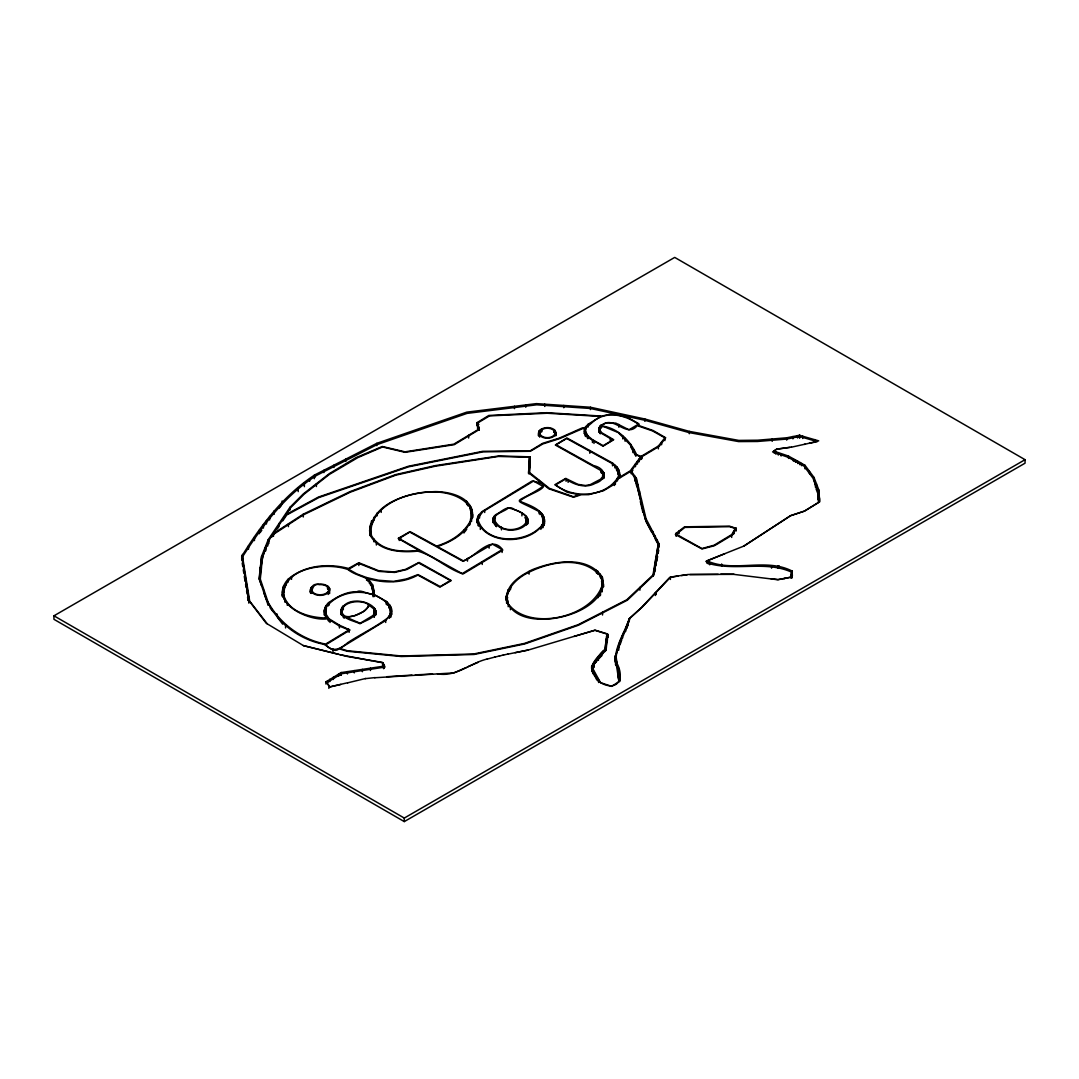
<?xml version="1.0" encoding="UTF-8"?>
<svg xmlns="http://www.w3.org/2000/svg" width="1079" height="1079" viewBox="0 0 1079 1079"><rect width="100%" height="100%" fill="white"/><g stroke="black" fill="none" stroke-linecap="round" stroke-linejoin="round"><path stroke-width="1.5" d="M477.997 519.795C485.145 543.573 522.991 543.614 538.961 528.386C545.394 524.286 544.356 514.629 537.989 511.014C510.327 496.327 514.643 505.525 543.007 486.386L533.539 481.045L482.785 511.729L478.469 517.475L477.997 523.774L478.348 515.668L481.841 511.702L532.095 481.032C560.594 485.901 527.698 493.278 519.727 501.209C529.654 505.39 548.011 510.799 544.018 525.473L544.275 521.562M599.789 432.018L600.477 425.612L606.546 422.752L615.839 423.13L628.963 429.806L638.417 424.168C626.049 415.55 609.028 410.762 595.5 419.785M372.983 590.024C373.145 593.733 373.523 598.67 372.983 592.83C373.577 587.151 370.232 582.363 366.482 578.452C360.305 575.525 353.305 573.907 347.883 569.51C326.95 561.903 279.677 566.907 284.06 598.858L284.06 596.053M373.213 591.184C373.563 598.427 361.263 588.568 357.095 591.71C346.669 591.467 337.322 596.633 329.041 602.433C324.725 605.589 322.661 612.049 326.087 616.595C328.083 618.415 325.764 618.119 324.037 617.93C307.893 617.215 286.353 610.943 283.184 592.681M325.44 612.535L325.44 615.34L326.168 607.167C340.236 589.04 369.827 587.408 386.741 602.743C391.556 606.465 392.095 614.14 387.401 618.173C375.047 627.479 360.791 634.142 347.856 642.598C340.627 648.803 333.087 652.997 325.683 644.824L350.001 630.028L339.426 625.186L329.001 618.739L325.696 613.654L326.168 607.167M469.851 524.097L471.685 517.623L470.404 507.589C448.405 475.772 365.929 495.908 370.974 535.413L370.394 531.327M529.452 473.694L530.086 456.835L498.822 455.945L435.444 465.575L395.561 474.612L350.041 491.619L303.293 514.17L273.5 533.498L273.5 536.303M530.234 457.091L530.099 464.024M492.982 518.837C496.677 531.745 518.729 533.876 526.849 523.571C531.165 515.924 519.903 511.797 514.616 509.625C508.829 504.945 503.448 509.962 498.444 513.199C494.681 514.67 491.808 518.298 492.941 522.56L494.708 518.473L494.708 515.668M530.207 458.858L529.344 472.427L549.467 488.396L573.421 496.718L579.261 494.695L567.19 492.253L554.808 484.768L565.652 478.429L577.953 484.35L585.519 485.523L590.321 484.592L600.531 479.238L602.716 476.54L603.215 473.856L600.153 470.107L555.321 445.007L566.907 437.98L612.535 463.012L617.107 467.167L619.238 470.943L619.724 477.957M543.196 525.176L543.465 522.964M260.066 578.411L268.172 602.446L268.172 605.252L260.066 581.217C260.309 565.248 263.087 548.685 272.164 535.197L303.482 514.818L350.243 492.213L395.885 475.138L435.457 466.182L498.498 456.444L529.465 457.267L528.602 472.737L548.739 488.747L573.515 497.257L581.325 494.721L588.662 494.668L603.485 490.743L613.6 484.687L618.078 478.928L630.446 471.51L635.356 478.523L645.148 519.053L658.311 543.87L653.254 576.253M528.548 473.762L529.465 457.267M268.172 602.446C280.432 624.107 301.338 639.442 325.602 644.096L348.922 629.961L339.615 626.13L327.787 618.726C309.403 622.003 267.309 602.621 287.972 579.356C304.359 565.18 328.083 562.995 348.477 568.444L358.835 562.739L379.12 570.912L394.321 571.91L405.353 569.456L419.057 562.429L451.319 580.556L439.854 587.124L417.856 575.067C402.656 583.483 384.434 583.321 368.074 578.654L372.606 584.805L374.13 594.475L386.12 601.3L390.112 605.427L391.502 608.853L391.016 614.234L385.432 620.681L339.858 648.439L347.303 650.731L401.294 655.978L473.614 653.995L524.407 643.421L578.277 624.633L626.791 599.762L652.984 574.999L658.311 543.87M555.267 432.989C553.635 439.382 540.444 439.234 539.473 432.504C542.076 425.76 557.344 427.068 555.267 435.795M515.101 652.701L528.009 650.124L595.055 630.123L606.991 633.778L604.753 651.716M606.654 636.151L606.654 639.672L606.991 637.284M477.161 518.932L477.053 522.87L478.348 515.668M310.563 589.121C311.453 597.658 329.958 597.469 329.621 588.46C327.166 583.914 320.868 583.55 316.363 584.521C310.792 583.119 307.798 597.914 311.831 589.579M493.939 518.675C503.583 544.126 552.65 518.513 508.506 507.926C503.637 512.336 491.714 513.658 493.899 522.735L494.748 519.552M544.275 524.367L544.396 523.261M631.175 473.735L631.175 470.93L641.789 456.741L659.148 446.355L665.703 437.737L653.024 430.494L637.891 425.234L639.119 424.411L638.714 423.669L627.223 417.276L615.704 414.444L609.379 414.403L601.731 416.089L546.864 412.691L488.8 415.469L476.918 422.752L478.483 429.375L453.827 444.157L404.989 451.831L382.33 446.49L355.949 457.685L329.473 473.533L303.307 493.926L290.008 507.265L268.266 539.581L261.617 556.224L259.108 578.506L261.509 585.641M259.284 579.72L261.617 556.224M260.241 579.625L262.561 556.171M374.143 595.837L374.211 591.292M341.949 609.81C340.236 627.722 382.924 605.198 362.814 602.284C354.29 600.153 338.523 603.579 342.259 615.556L342.259 612.751M592.411 672.163L592.29 667.699L593.585 664.934L605.656 650.044L607.72 634.277L594.92 630.338L574.082 636.435M607.234 641.884L607.801 634.465M606.088 650.529L606.843 642.032M538.542 435.538L539.621 433.245M506.064 596.997C512.727 638.808 612.494 615.691 602.311 577.09C587.327 554.916 553.46 561.04 531.799 569.901C521.602 575.174 510.327 581.662 507.063 593.369C504.972 601.367 506.442 604.159 507.063 593.369M619.764 474.881L618.874 477.7L630.311 470.795L640.616 456.862L635.76 454.65L630.042 444.588L618.186 432.531L603.822 426.623L600.463 426.879L599.884 429.833L601.246 432.45L613.722 439.706L603.026 446.207L589.201 438.168L585.816 434.621L584.319 428.282L583.186 428.376L559.731 438.573L542.777 443.968L530.355 451.278L483.055 451.858L408.752 466.775L318.831 497.567L285.207 515.802L273.5 533.498M604.968 651.338L605.858 641.654M326.546 607.855L324.846 610.97L324.415 615.232L324.361 610.296M598.845 428.849L600.477 425.612M598.845 431.654L599.857 429.132M282.482 594.381L282.55 596.808L282.55 594.003M263.708 592.155C271.854 618.631 296.172 638.808 323.268 644.15C328.394 645.889 333.654 653.658 339.049 648.816L347.33 651.257L401.307 656.518L474.045 654.481L524.718 643.961L578.6 625.173L627.331 600.221L653.78 575.08L659.161 544.045L646.051 518.81L636.435 478.563L631.175 470.93M656.76 561.215L657.597 556.454M658.15 553.271L658.703 550.101M654.859 571.857L655.398 568.835M655.938 565.828L656.491 560.001M792.013 571.007L792.026 577.724L792.013 571.007C765.631 557.438 733.707 572.909 706.853 560.81L706.853 563.157M784.244 578.573L790.61 577.238L791.595 572.14C765.942 560.46 736.444 571.115 709.496 563.697L705.882 561.417L724.751 553.716M791.163 577.373L791.595 572.14M804.341 444.413L818.705 440.852L799.472 435.296L786.712 437.791L757.687 440.205L738.805 440.407L689.306 431.384L644.851 419.003L590.429 407.242L536.411 403.627L466.748 412.151L376.8 443.334L314.798 474.895C283.696 495.328 260.902 525.068 241.709 556.373L248.79 600.41L266.216 623.23L303.59 645.714L338.374 654.265M341.153 609.406C340.263 618.995 353.696 620.492 360.022 623.77C364.621 620.587 378.608 617.417 375.02 609.028C367.184 598.009 339.898 597.307 341.004 614.639L342.205 609.891M283.561 585.87L282.685 593.234L282.685 590.429M284.249 589.862L283.831 592.115L283.831 589.309M539.473 435.309L540.107 433.879M594.799 420.244L585.425 428.39L585.722 431.937L587.907 435.889L592.452 439.692L603.148 445.694L612.764 439.962L601.34 433.259L598.845 429.469M477.161 521.737L478.348 518.473M369.706 527.469L370.637 536.02C379.835 551.733 401.536 552.691 417.735 551.14C433.569 555.348 447.475 569.051 463.066 573.961L502.827 550.074C491.242 533.619 476.176 556.67 463.269 560.837L437.373 546.567C452.465 541.415 469.567 531.799 472.656 514.764C472.022 497.095 450.361 491.781 435.619 491.606C410.317 492.294 373.941 501.438 369.706 530.275L370.043 526.12M342.421 608.354L341.989 614.679M538.704 431.924C538.664 439.868 553.743 440.178 556.198 433.394C555.065 424.654 536.196 426.043 538.542 435.943M507.4 594.974L508.074 589.781M371.527 520.833L370.461 527.429L370.461 524.623M469.486 525.392L471.685 514.818M507.575 600.477L507.575 603.282C504.473 591.157 514.454 580.772 524.084 574.878C546.513 561.903 583.267 554.026 601.354 577.211L602.581 586.949L601.556 581.176M506.955 599.857L507.643 597.442M602.581 584.144C593.032 617.39 529.749 631.93 508.196 603.903L506.955 597.051M615.232 662.681C614.558 646.887 624.431 633.252 629.192 618.658L641.277 607.733L669.695 577.467L678.286 575.997M615.947 655.223L617.512 667.847C611.806 650.408 625.2 634.277 630.042 618.132L642.261 607.072L670.625 577.049L687.97 574.5L733.733 574.365L777.932 579.76L791.271 577.049L792.337 571.236M621.814 636.205C621.329 644.743 615.057 652.458 615.124 661.144M544.018 522.668C530.989 545.232 485.847 545.934 477.053 520.065M374.467 613.627L374.049 609.109L369.544 605.589L364.176 611.186L355.18 615.502L346.75 617.417L360.157 623.257L372.781 615.65L374.467 613.627L374.467 616.433M261.617 559.03L268.266 542.386L268.266 539.581M604.753 649.369C593.706 661.076 585.492 667.888 599.735 682.184C615.596 691.828 625.294 680.957 617.512 664.34M312.303 587.394C308.985 595.932 326.236 597.28 328.812 590.321C329.122 585.614 322.864 584.278 319.195 584.643C310.59 581.338 311.372 601.448 311.305 587.381M242.613 557.91L241.709 559.88L241.723 556.049M617.485 478.078L618.928 475.205L618.213 471.145L616.176 467.342L611.699 463.282L566.704 438.506L556.049 444.804L593.517 465.575C606.101 468.232 607.585 479.467 595.109 483.405C585.519 488.747 574.055 484.673 565.666 478.968L555.577 484.889C572.936 498.66 604.618 497.621 617.485 478.078L617.485 480.883M734.286 530.369L735.406 528.454L729.458 526.687L684.828 527.415L676.29 534.253L701.916 548.537L714.069 545.219L731.683 534.631L734.286 530.369L734.286 533.174M594.111 666.876L593.585 667.739L593.585 664.934M594.057 662.182L594.057 665.689L592.735 667.577L592.735 664.057M271.881 536.991L275.509 531.61M277.316 528.926L279.137 526.228L279.137 523.423M282.752 520.847L286.38 515.452M283.561 588.675L285.76 585.425L285.76 582.62M371.527 523.639L374.305 519.768L374.305 516.949M508.074 592.587L510.718 588.878L510.718 586.072M598.791 596.552L600.544 594.124M370.974 532.594L371.567 535.858C381.346 551.801 402.319 552.057 419.043 550.492L398.151 538.421L410.047 531.623L436.577 546.095C449.687 542.103 462.311 534.55 469.486 522.573M464.887 531.758L466.721 529.209M260.12 532.594L261.779 530.328M631.175 472.454L632.901 470.147M658.365 446.072L664.88 437.804L652.512 430.912L637.257 425.639C626.238 439.045 613.56 413.918 601.084 425.908C617.336 427.594 630.149 440.313 636.61 454.758L641.128 456.39L658.365 446.072L658.365 448.877M279.164 508.155L281.147 505.727M584.831 430.467L584.831 427.648L588.217 424.182L600.774 416.454L547.188 413.244L489.542 415.901L477.727 422.941L478.887 430.197L477.727 422.941M601.88 655.654L601.07 656.558L601.07 653.051M303.253 645.525L347.249 656.477L382.425 662.398L383.76 666.161L341.045 672.608L325.845 681.955L329.783 686.851L347.816 682.71M676.02 533.377L675.373 534.523L702.011 548.968L714.163 545.812L717.333 544.032L732.452 534.941L736.323 528.413L729.458 526.134L684.572 526.822L676.02 533.377L676.02 536.182M791.433 447.084L776.745 449.08L773.778 451.062L788.52 456.093L805.001 465.305L813.998 477.431L818.853 490.041L819.487 501.856L804.651 511.014L790.799 515.587L744.024 546.014L707.433 560.581M743.525 546.257L790.327 515.789L804.3 511.19L818.691 502.409L817.882 490.756L813.013 478.213L804.03 466.128L787.967 457.226L772.604 451.899L776.664 449.215L789.868 447.407M478.847 424.317L476.891 425.706L476.918 422.752M502.059 549.535L492.402 544.153L463.161 561.377L409.764 532.082L399.028 538.542L462.176 573.623L502.086 549.67L502.086 552.475M53.95 615.812L674.712 257.409L1025.05 459.681L1025.05 463.188L404.288 821.591L53.95 619.319L53.95 615.812L404.288 818.071L1025.05 459.681M468.097 666.593L478.186 662.317M466.411 667.442L453.949 672.891L374.71 677.76M487.357 658.972C470.215 662.951 456.228 677.329 437.467 673.822M487.088 659.121L495.032 657.017M494.627 657.192L499.752 655.843M347.627 682.845L365.687 678.475M340.883 684.45L329.972 686.959L326.802 682.697L341.463 673.755L384.96 667.065L383.045 662.816L373.159 661.022M499.267 656.045L503.569 654.966M809.331 443.348L817.329 441.621L799.472 436.469L786.982 439.032L757.445 441.486L738.589 441.581L689.009 432.571L645.269 420.365L590.402 408.482L536.722 404.814L467.045 413.392L377.07 444.602L316.929 475.232C285.045 495.194 262.507 525.513 242.546 556.791L249.694 601.151L267.268 623.851M791.339 447.205L805.096 444.157M503.07 655.169L508.047 654.009M507.602 654.211L528.292 649.976M784.662 578.398L778.04 579.544L770.999 578.735M681.456 575.552L687.229 574.756M584.831 427.648L581.918 428.066L559.354 438.101L542.616 443.348L530.248 450.82L482.745 451.319L408.482 466.222L318.494 497.028L286.245 514.467L290.804 507.494L304.062 494.195L329.405 474.382L357.931 457.563L382.532 446.962L405.057 452.33L454.192 444.683L479.089 429.617L478.887 427.392M365.161 678.664L375.128 677.585M386.929 676.722L411.976 675.09M415.307 674.888L432.544 674.038M689.913 574.567L718.209 574.338M720.772 574.163L734.003 574.23M371.716 660.766L339.872 654.67M366.617 577.562L378.473 580.246L393.673 581.379L406.662 578.91L418.032 574.594L440.219 586.585L450.361 580.515L418.639 562.955L407.026 569.442L394.698 572.436L378.837 571.398L358.673 563.346L348.638 569.334L356.987 573.974L366.617 577.562L366.617 580.367M606.614 636.543L607.828 637.433M792.013 574.527L792.472 575.215M526.619 519.565L527.847 523.787L527.766 519.485M524.853 517.704L525.729 518.527L525.729 515.722M374.049 610.647L375.843 614.41M270.101 607.774L273 611.55M277.842 617.862L282.671 624.161M388.872 606.587L390.112 608.246M374.251 594.934L372.606 587.61L370.259 584.508L370.259 581.702M468.165 505.943L466.654 503.906L466.654 501.101M603.525 583.995L603.525 586.814L602.311 579.909L600.14 576.982L600.14 574.163M373.712 611.469L374.872 614.423M603.161 474.517L604.253 477.538M328.987 590.146L329.446 590.887L329.243 587.704M635.396 479.656L645.687 520.065M544.382 519.336L544.382 522.142L542.413 517.07L542.413 514.265M470.565 509.261L472.656 517.569L472.656 514.764M592.29 667.699L600.517 682.616L611.645 686.392L618.955 681.631L615.03 655.803M634.951 480.492L635.356 481.328L635.396 476.851M602.527 475.111L603.282 477.404L603.269 474.221M525.81 519.943L526.835 523.585L526.835 520.038M633.09 451.103L630.972 447.219L630.972 444.413M635.909 456.269L633.791 452.384L633.791 449.579M651.891 532.608L646.051 521.616L646.051 518.81M653.928 536.465L652.62 531.178M618.267 471.847L619.481 475.232M656.625 541.658L655.236 538.961L655.236 536.142M657.907 544.153L659.161 546.851L659.067 543.641M585.128 432.463L586.463 436.55L586.463 433.745M592.29 670.504L593.356 673.202L593.356 670.383M618.456 472.036L618.456 474.841L617.876 470.282M816.061 488.868L817.882 493.575L818.3 499.294L818.3 496.488M819.406 501.492C820.539 492.833 813.836 485.793 813.998 477.431M325.696 616.46L326.074 617.525L326.074 614.72M390.638 609.46L390.719 614.302L390.112 605.427M391.664 610.727L391.596 614.72L390.989 607.113M478.159 524.933L478.469 526.093L478.469 523.288M371.662 587.758L372.255 590.011M615.435 663.976L615.812 665.5L615.812 662.695M584.238 432.989L584.427 433.758L584.427 430.953M640.333 501.573L642.922 512.498M619.71 680.566L618.28 666.916M369.611 530.315L370.043 535.575L370.043 532.77M471.685 517.623L471.037 511.203M249.195 600.787L242.546 559.596L242.613 554.404M242.222 563.171L242.748 566.462M243.261 569.739L243.773 573.03M244.299 576.321L245.081 581.244L245.081 577.737M245.58 584.427L246.079 587.61M246.578 590.793L247.091 593.963M247.59 597.146L248.089 600.329M618.901 679.069L618.901 681.874L617.781 669.641M819.406 497.985L819.5 502.261M819.271 495.76L819.271 499.28M818.853 490.041L818.853 493.548M818.462 498.687L818.462 501.506M817.882 490.756L817.882 493.575M816.425 483.729L816.425 487.249M815.441 484.484L815.441 487.29M814.861 439.598L814.861 441.931M809.493 471.375L809.493 473.708M805.001 465.305L805.001 468.825M802.709 436.132L802.709 438.479M801.643 463.39L801.643 465.723M799.984 435.376L799.984 437.723M800.011 462.459L800.011 464.806M799.741 435.323L799.741 437.656M799.472 435.296L799.472 437.629M799.242 435.309L799.242 437.642M797.84 461.246L797.84 463.579M797.529 435.606L797.529 437.953M795.52 459.951L795.52 462.284M793.402 458.777L793.402 461.124M792.917 436.509L792.917 438.856M792.202 571.115L792.202 574.621M791.163 574.567L790.988 578.317M788.52 456.093L788.52 458.427M786.712 437.791L786.712 440.124M781.129 453.652L781.129 455.999M779.011 566.043L779.011 568.39M778.768 566.003L778.768 568.336M778.499 566.003L778.499 568.336M778.296 452.708L778.296 455.055M778.269 565.989L778.269 568.323M778.067 565.909L778.067 568.242M775.909 451.912L775.909 454.246M774.182 450.766L774.182 453.113M772.2 439.005L772.2 441.338M771.579 565.828L771.579 568.161M736.215 528.036L736.242 530.962M733.572 531.556L733.572 534.361M731.683 534.631L731.683 537.436M721.649 563.98L721.649 566.327M709.739 562.483L709.739 564.83M708.296 561.646L708.296 563.993M689.306 431.384L689.306 433.731M679.042 530.908L679.042 533.714M676.573 532.918L676.573 535.737M670.41 577.117L670.41 579.45M664.88 437.804L664.88 440.61M661.616 441.931L661.616 444.75M657.327 540.201L657.327 543.007M656.194 592.169L656.194 594.516M655.654 559.435L655.654 562.24M655.358 592.695L655.358 595.5M644.851 419.003L644.851 421.349M642.14 455.81L642.14 458.615M641.29 498.727L641.29 501.533M641.128 456.39L641.128 459.195M640.616 456.862L640.616 459.667M639.887 587.381L639.887 590.186M639.456 490.999L639.456 493.804M639.132 458.98L639.132 461.799M637.864 484.417L637.864 487.222M637.46 461.232L637.46 464.037M636.367 478.375L636.435 481.369M636.421 482.637L636.421 485.442M636.097 477.862L636.286 480.991M635.477 463.889L635.477 466.694M635.126 477.957L635.126 480.762M634.56 475.65L634.56 478.456M632.847 449.727L632.847 452.533M629.192 618.658L627.884 625.078L627.884 622.273M628.113 623.433L628.113 625.766M627.182 624.094L627.182 626.899M627.034 626.009L627.034 628.342M626.103 626.697L626.103 629.502M625.793 628.841L625.793 631.188M625.092 438.425L625.092 441.23M624.849 629.556L624.849 632.361M623.622 632.254L623.622 635.059M622.812 436.118L622.812 438.924M622.745 635.518L622.745 637.864M621.612 638.255L621.612 640.602M620.668 638.957L620.668 641.762M620.519 641.277L620.519 643.623M619.71 677.046L619.885 681.442M619.481 472.413L619.602 475.96M619.575 641.978L619.575 644.783M619.467 674.658L619.467 678.165M619.238 470.943L619.386 474.585M619.036 670.882L619.036 674.388M618.847 424.425L618.847 427.23M618.968 470.404L618.968 473.209M618.928 475.205L618.928 478.01M618.658 469.756L618.658 472.575M618.645 473.155L618.645 475.96M618.766 646.577L618.766 650.084M618.712 668.778L618.712 672.284M618.523 675.494L618.523 678.3M618.267 469.041L618.213 473.951M618.105 671.745L618.105 674.55M617.835 647.211L617.835 650.017M617.606 467.854L617.606 470.673L617.107 467.167M616.81 662.061L616.81 665.568M616.675 468.043L616.675 470.849M616.406 466.452L616.406 469.257M616.419 660.51L616.419 664.03M616.082 657.718L616.203 662.708M615.367 481.625L615.367 484.431M614.909 465.103L614.909 467.908M614.437 482.677L614.437 485.483M612.535 463.012L612.535 465.818M610.201 437.575L610.201 440.394M607.612 634.155L607.72 637.082M607.437 634.061L607.437 636.866M606.991 633.778L606.978 637.406M606.29 638.687L606.29 641.02M604.173 473.694L604.186 478.051M604.024 473.182L604.024 476.001M603.808 472.683L603.808 475.488M603.525 472.197L603.525 475.003M603.161 471.698L603.228 477.889M602.81 472.777L602.945 478.874M602.918 580.542L602.918 583.361M602.905 651.123L602.905 653.469M602.5 587.65L602.095 591.872L602.095 589.067M602.527 612.198L602.527 615.003M602.271 470.781L602.271 473.587M602.311 577.09L602.311 579.909M601.961 580.677L601.961 583.483M601.88 652.148L601.88 654.494M601.664 470.296L601.664 473.115M601.556 587.731L601.556 590.537M601.273 425.018L601.273 427.823M601.003 469.851L601.003 472.669M600.693 425.423L600.693 428.228M600.41 592.83L600.41 595.635M600.329 427.028L600.18 430.076M600.302 431.034L600.302 433.839M600.288 654.076L600.288 657.583M600.045 427.513L600.045 433.259M599.857 426.326L599.884 432.639M599.465 426.947L599.465 429.752M599.29 655.506L599.29 657.839M599.155 427.581L599.155 430.386M598.953 428.201L598.845 432.288M598.602 679.676L598.602 682.494M598.454 656.693L598.454 660.2M597.914 594.961L597.914 597.766M597.726 571.047L597.847 573.988M597.429 677.841L597.429 680.647M597.402 570.818L597.402 573.623M597.375 658.123L597.375 660.456M596.404 570.171L596.404 572.976M596.458 677.248L596.458 679.581M596.255 659.539L596.255 661.886M595.271 660.726L595.271 663.072M594.812 673.485L594.812 676.29M594.003 440.61L594.003 443.429M593.288 663.18L593.288 666.687M593.072 671.367L593.072 673.714M592.452 439.692L592.452 442.511M592.209 665.082L592.209 668.602M591.899 665.77L591.899 668.117M592.02 668.805L592.02 671.151M591.629 666.377L591.629 668.71M590.429 407.242L590.429 409.588M589.808 450.482L589.808 453.288M588.217 424.182L588.217 426.987M587.907 435.889L587.907 438.694M587.354 435.201L587.354 438.007M585.789 426.569L585.789 429.388M585.722 431.937L585.722 434.743M585.317 430.669L585.317 433.475M585.411 433.704L585.411 436.509M585.263 428.781L585.142 432.746M584.791 432.045L584.791 434.864M584.319 428.282L584.319 431.627M568.134 479.548L568.134 482.353M566.057 478.51L566.057 481.328M563.791 405.421L563.791 407.754M556.198 432.787L556.198 435.592M554.566 429.914L554.566 432.719M554.35 429.739L554.35 432.544M554.161 429.59L554.161 432.396M544.76 404.139L544.76 406.473M544.207 518.217L544.207 521.022M543.91 517.124L543.91 519.93M543.465 516.045L543.465 518.851M543.384 519.026L543.398 524.084M543.196 522.371L543.088 527.644M542.885 514.98L542.885 517.785M542.777 516.801L542.777 519.606L542.265 515.708M542.319 524.502L542.319 527.307M541.941 428.876L541.941 431.681M541.901 513.577L541.901 516.382L541.388 512.97M541.658 525.554L541.658 528.359M540.876 429.442L540.876 432.247M540.862 526.579L540.862 529.384M540.404 429.766L540.404 432.571M540.188 511.837L540.188 514.643M539.918 431.344L539.918 434.149M539.756 431.627L539.756 436.982M539.621 430.44L539.621 436.617M539.325 430.791L539.325 433.596M539.406 480.411L539.406 483.217M539.068 431.155L539.068 433.96M539.136 510.947L539.136 513.766M538.866 431.533L538.866 434.338M529.87 464.752L529.87 467.558M528.899 465.062L528.899 467.868M529.074 571.357L529.074 574.163M527.564 518.406L527.564 521.211M527.375 517.785L527.429 521.103M526.619 516.76L526.741 524.327M526.525 518.554L526.525 521.373M526.525 522.249L526.525 525.055M526.215 517.839L526.215 520.644M525.77 404.895L525.77 407.242M521.926 513.064L521.926 515.883M514.481 406.27L514.481 408.617M510.421 606.884L510.421 609.689M508.196 603.903L508.196 606.708M506.671 594.758L506.671 597.564M506.604 600.463L506.604 603.269M506.348 595.959L506.348 598.764M501.452 527.078L501.452 529.883M496.421 523.881L496.421 526.7M495.895 523.463L495.895 526.269M495.288 515.182L495.288 517.987M494.897 522.357L494.897 525.163M494.479 517.178L494.479 519.984M494.249 517.623L494.249 520.429M494.209 516.207L494.222 523.976M493.602 517.111L493.602 519.916M493.197 517.974L493.197 520.779M489.138 545.354L489.138 548.159M484.7 509.679L484.7 512.485M482.232 561.66L482.232 564.465M480.317 526.633L480.317 529.452M479.562 515.236L479.562 518.041M479.063 514.575L479.063 517.394M478.577 426.151L478.577 428.956M478.159 518.635L478.159 521.44M477.606 426.151L477.606 428.956M477.808 516.72L477.808 519.538M477.404 517.799L477.404 520.604M477.188 422.536L477.188 425.342L477.039 422.631M472.062 511.513L472.062 514.319M471.833 510.232L471.833 513.038M471.604 509.059L471.604 511.864M471.536 518.675L471.536 521.481M471.334 507.723L471.415 510.893M471.24 507.494L471.24 510.3M470.565 506.456L470.404 510.394M470.579 518.702L470.579 521.508M469.797 505.35L469.797 508.155M468.65 435.228L468.65 438.034M467.49 558.329L467.49 561.134M463.97 530.221L463.97 533.026M404.288 818.071L404.288 821.591M400.835 536.708L400.835 539.513M399.243 537.706L399.243 540.512M391.502 608.853L391.502 611.658M391.016 614.234L391.016 617.04M390.423 608.448L390.423 611.253M390.571 612.508L390.315 616.325L390.315 613.519M389.937 614.517L389.937 617.323M389.452 615.489L389.452 618.307M389.087 605.494L389.087 608.3M387.536 602.419L387.536 605.225M386.862 601.853L386.862 604.658M386.12 601.3L386.12 604.105M385.689 619.656L385.689 622.462M384.299 664.988L384.299 667.793M383.881 666.053L383.881 668.4M383.652 665.15L383.76 668.508M383.477 666.215L383.477 668.562M383.193 662.911L383.328 665.824M383.045 662.816L383.045 665.622M382.816 662.722L382.816 665.527M382.586 662.668L382.586 665.473M381.184 509.598L381.184 512.404M377.07 513.078L377.07 515.897M376.8 443.334L376.8 445.667M376.355 542.224L376.355 545.03M375.789 610.943L375.802 615.07M375.627 610.296L375.627 613.115M375.371 609.662L375.371 612.467M375.02 609.028L375.02 611.847M374.71 610.593L374.858 614.936M374.575 608.421L374.548 612.885M374.319 609.581L374.319 612.386M374.292 613.991L374.292 616.797M374.008 590.186L373.995 596.674M374.049 607.841L374.049 611.914M374.062 614.356L374.062 617.161M373.968 539.041L373.968 541.847M373.509 588.217L373.509 591.022M373.307 592.047L373.294 595.19M373.024 593.747L372.983 596.674M372.43 520.887L372.43 523.706M372.606 584.805L372.606 587.61M371.378 524.637L371.378 527.442M370.744 531.313L370.744 534.118M370.394 528.521L370.556 532.959M370.461 668.171L370.461 670.518M370.367 528.683L370.353 531.664M369.814 531.488L369.814 534.294M369.369 580.515L369.369 583.321M368.074 578.654L368.074 581.46M362.369 669.371L362.369 671.718M358.835 562.739L358.835 565.558M354.276 670.585L354.276 672.918M349.205 629.448L349.205 632.254M348.004 628.936L348.004 631.741M347.425 671.61L347.425 673.957M345.819 459.088L345.819 461.434M344.12 615.502L344.12 618.321M343.513 605.629L343.014 608.907L343.014 606.088M343.297 606.964L343.297 609.77M343.203 614.464L343.203 617.282M342.569 606.573L342.569 609.392M342.205 607.086L342.083 612.036M341.746 607.841L341.746 610.647M341.396 608.623L341.396 611.429M341.288 672.541L341.288 674.888M341.045 672.608L341.045 674.941M340.843 672.703L340.843 675.049M339.426 625.186L339.426 627.991M338.671 673.984L338.671 676.317M333.924 465.143L333.924 467.49M333.357 677.14L333.357 679.487M333.006 648.951L333.006 651.77M330.08 619.67L330.08 622.475M329.756 679.298L329.756 681.645M329.621 588.46L329.608 593.571M329.041 602.433L329.041 605.238M328.987 587.34L328.812 593.14M329.001 618.739L329.001 621.544M328.866 685.583L328.866 688.389M328.677 588.5L328.717 593.477M328.164 591.656L328.164 594.462M328.286 603.08L328.286 605.885M327.962 586.329L327.962 589.134M328.043 617.754L328.043 620.56M327.544 586.018L327.544 588.824M327.557 680.647L327.557 682.98M326.047 681.604L325.925 684.046M325.845 606.074L325.764 610.997M325.494 609.23L325.494 612.036M325.48 615.569L325.48 618.375M325.278 607.099L325.278 609.918M325.345 610.309L325.318 614.207M324.846 608.165L324.846 610.97M324.536 609.23L324.536 612.036M323.862 470.282L323.862 472.615M316.39 483.729L316.39 486.535M314.798 474.895L314.798 477.242M314.555 475.043L314.555 477.377M314.326 475.205L314.326 478.712M312.087 587.691L312.087 590.496M311.831 586.774L311.831 590.914M311.548 587.07L311.629 593.41M311.089 587.704L311.089 590.51M310.846 588.163L310.846 590.968M310.671 588.635L310.631 593.369M309.619 478.955L309.619 481.301M304.372 483.163L304.372 486.669M303.293 514.17L303.293 516.976M298.195 488.113L298.195 491.619M291.532 576.55L291.532 579.356M290.008 507.265L290.008 510.07M288.417 523.841L288.417 526.646M287.972 579.356L287.972 582.161M287.284 602.514L287.284 605.332M285.571 625.132L285.571 627.938M284.95 599.411L284.95 602.23M282.927 589.147L282.927 591.953M282.482 591.575L282.334 595.851M282.132 500.993L282.132 504.5M276.871 613.789L276.871 616.595M274.228 510.745L274.228 514.251M269.642 516.436L269.642 519.943M268.846 540.673L268.846 543.479M267.808 543.088L267.808 545.893M266.459 520.496L266.459 524.003M265.852 547.943L265.852 550.762M264.935 547.903L264.935 550.708M264.112 590.429L264.112 593.234M263.424 524.542L263.424 528.063M261.307 567.298L261.307 570.103M260.363 567.365L260.363 570.171M259.297 530.221L259.297 533.727M254.455 537.072L254.455 540.579M248.79 600.41L248.939 602.999M248.534 545.664L248.534 549.184M248.75 600.288L248.75 602.635M248.345 598.413L248.345 600.747M246.12 578.964L246.12 581.77M242.141 555.172L242.141 558.679"/></g></svg>
